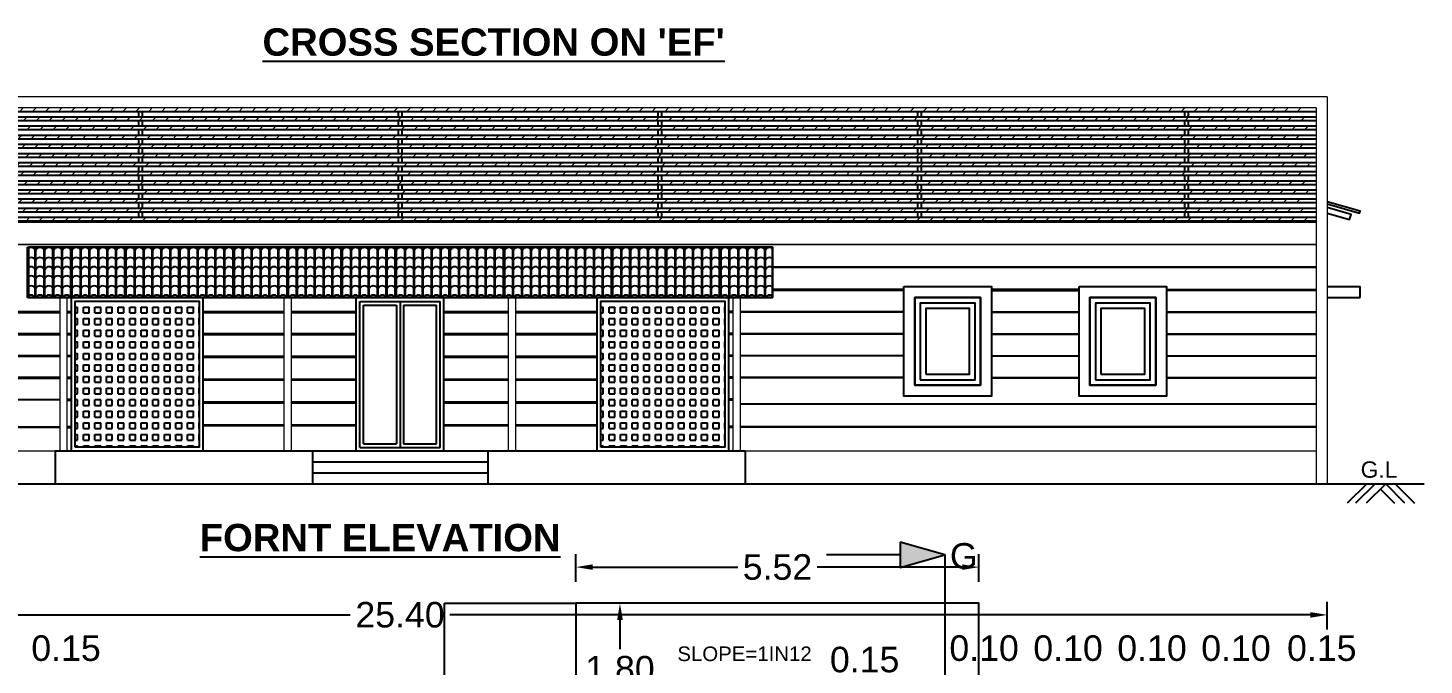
# Model space of a CAD drawing. Header units: metres. Extents: x 3715 to 4596, y 2418 to 2709.
# Drawn here: x 4042.37 to 4061.49, y 2626.97 to 2635.7 of the extents above; entities that cross this region are included whole.
import ezdxf
from ezdxf.xclip import XClip

# ---------------------------------------------------------------- set-up
doc = ezdxf.new("R2010")
doc.units = ezdxf.units.M
doc.header["$MEASUREMENT"] = 0
doc.header["$XCLIPFRAME"] = 2
doc.linetypes.add('CENTER', pattern=[2, 1.25, -0.25, 0.25, -0.25])
doc.layers.add('BLK_5_DA_RAMP_1', color=7, linetype='Continuous')
doc.layers.add('DIM', color=7, linetype='Continuous')
doc.styles.add('Inner font', font='arial.ttf')
doc.styles.get("Standard").update_dxf_attribs({"font": 'arial.ttf'})
doc.dimstyles.get("Standard").update_dxf_attribs({"dimtxt": 0.35, "dimasz": 0.23, "dimexe": 0.18, "dimexo": 0.0625, "dimgap": 0.09, "dimtad": 0, "dimtih": 1, "dimtoh": 1, "dimzin": 0, "dimdsep": 46, "dimtxsty": 'Standard', "dimcen": 0.09, "dimadec": 0, "dimazin": 0, "dimtfac": 1, "dimtofl": 0, "dimtmove": 2, "dimatfit": 3, "dimfxl": 0, "dimtolj": 1, "dimtzin": 0, "dimarcsym": 0})
pattern_1 = [(45, (-9747.39556, 1903.74948), (-0.0883883476, 0.0883883476), [])]

# ---------------------------------------------------------------- blocks, each defined once
blk = doc.blocks.new('A$C14D448EA')
for points in [[(0, 5.01), (0, 15.53)], [(0.38, 5.01), (0.38, 15.53)], [(4.88, 5.01), (4.88, 15.53)], [(4.88, 5.01), (4.88, 15.53)], [(5.25, 5.01), (5.25, 15.53)], [(9.75, 5.01), (9.75, 15.53)], [(9.75, 5.01), (9.75, 15.53)], [(10.13, 5.01), (10.13, 15.53)], [(14.63, 5.01), (14.63, 15.53)], [(14.63, 5.01), (14.63, 15.53)], [(15, 5.01), (15, 15.53)], [(19.5, 5.01), (19.5, 15.53)], [(19.5, 5.01), (19.5, 15.53)], [(19.88, 5.01), (19.88, 15.53)], [(24.38, 5.01), (24.38, 15.53)], [(24.38, 5.01), (24.38, 15.53)], [(24.75, 5.01), (24.75, 15.53)], [(29.25, 5.01), (29.25, 15.53)], [(29.63, 5.01), (29.63, 15.53)], [(0, 0), (0, 10.51)], [(0.38, 0), (0.38, 10.51)], [(4.88, 0), (4.88, 10.51)], [(4.88, 0), (4.88, 10.51)], [(5.25, 0), (5.25, 10.51)], [(9.75, 0), (9.75, 10.51)], [(9.75, 0), (9.75, 10.51)], [(10.13, 0), (10.13, 10.51)], [(14.63, 0), (14.63, 10.51)], [(14.63, 0), (14.63, 10.51)], [(15, 0), (15, 10.51)], [(19.5, 0), (19.5, 10.51)], [(19.5, 0), (19.5, 10.51)], [(19.88, 0), (19.88, 10.51)], [(24.38, 0), (24.38, 10.51)], [(24.38, 0), (24.38, 10.51)], [(24.75, 0), (24.75, 10.51)], [(29.25, 0), (29.25, 10.51)], [(29.63, 0), (29.63, 10.51)]]:
    blk.add_lwpolyline(points)
for points in [[(29.63, 10.51), (29.25, 10.51, 0.666667), (24.75, 10.51), (24.38, 10.51, 0.666667), (19.88, 10.51), (19.5, 10.51, 0.666667), (15, 10.51), (14.63, 10.51, 0.666667), (10.13, 10.51), (9.75, 10.51, 0.666667), (5.25, 10.51), (4.88, 10.51, 0.666667), (0.38, 10.51), (0, 10.51)], [(29.63, 5.5), (29.25, 5.5, 0.666667), (24.75, 5.5), (24.38, 5.5, 0.666667), (19.88, 5.5), (19.5, 5.5, 0.666667), (15, 5.5), (14.63, 5.5, 0.666667), (10.13, 5.5), (9.75, 5.5, 0.666667), (5.25, 5.5), (4.88, 5.5, 0.666667), (0.38, 5.5), (0, 5.5)], [(29.63, 0), (29.25, 0, 0.666667), (24.75, 0), (24.38, 0, 0.666667), (19.88, 0), (19.5, 0, 0.666667), (15, 0), (14.63, 0, 0.666667), (10.13, 0), (9.75, 0, 0.666667), (5.25, 0), (4.88, 0, 0.666667), (0.38, 0), (0, 0)]]:
    blk.add_lwpolyline(points, format="xyb")
blk = doc.blocks.new('A$C65601537')
for p, q in [((-2, 0), (-2, -3)), ((0, 0), (0, -3)), ((-2, -5), (-2, -8)), ((0, -5), (0, -8)), ((-2, -10), (-2, -13)), ((-2, -15), (-2, -18)), ((0, -10), (0, -13)), ((0, -15), (0, -18)), ((-2, -20), (-2, -23)), ((0, -20), (0, -23)), ((-2, -25), (-2, -28)), ((-2, -30), (-2, -33)), ((0, -25), (0, -28)), ((0, -30), (0, -33)), ((-2, -35), (-2, -38)), ((0, -35), (0, -38)), ((-2, -40), (-2, -43)), ((-2, -45), (-2, -48)), ((0, -40), (0, -43)), ((0, -45), (0, -48)), ((-2, -50), (-2, -53)), ((0, -50), (0, -53)), ((-2, -55), (-2, -58)), ((0, -55), (0, -58))]:
    blk.add_line(p, q)
blk = doc.blocks.new('A$C1E2B3843')
at = {"layer": 'DIM'}
for p, q in [((0, 0), (2.5, 0)), ((0, -0.5), (2.5, -0.5))]:
    blk.add_line(p, q, dxfattribs=at)
blk = doc.blocks.new('*D134')
at = {"color": 0, "lineweight": -2, "ltscale": 0.1}
for p, q in [((4042.817, 2626.417), (4042.817, 2626.797)), ((4042.967, 2626.417), (4042.967, 2626.797)), ((4042.587, 2626.617), (4042.357, 2626.617)), ((4043.197, 2626.617), (4043.427, 2626.617))]:
    blk.add_line(p, q, dxfattribs=at)
at = {"color": 0, "ltscale": 0.1}
for points in [[(4042.587, 2626.655), (4042.587, 2626.578), (4042.817, 2626.617)], [(4043.197, 2626.655), (4043.197, 2626.578), (4042.967, 2626.617)]]:
    blk.add_solid(points, dxfattribs=at)
at = {"color": 0, "ltscale": 0.1, "insert": (4042.892, 2627.199), "char_height": 0.35, "attachment_point": 5}
blk.add_mtext('\\A1;0.15', dxfattribs=at)
blk = doc.blocks.new('*D136')
at = {"color": 0, "lineweight": -2, "ltscale": 0.1}
for p, q in [((4053.767, 2626.414), (4053.767, 2626.794)), ((4053.917, 2626.414), (4053.917, 2626.794)), ((4053.537, 2626.614), (4053.307, 2626.614)), ((4054.147, 2626.614), (4054.377, 2626.614))]:
    blk.add_line(p, q, dxfattribs=at)
at = {"color": 0, "ltscale": 0.1}
for points in [[(4053.537, 2626.652), (4053.537, 2626.576), (4053.767, 2626.614)], [(4054.147, 2626.652), (4054.147, 2626.576), (4053.917, 2626.614)]]:
    blk.add_solid(points, dxfattribs=at)
at = {"color": 0, "ltscale": 0.1, "insert": (4053.831, 2627.043), "char_height": 0.35, "attachment_point": 5}
blk.add_mtext('\\A1;0.15', dxfattribs=at)
blk = doc.blocks.new('*D138')
at = {"color": 0, "lineweight": -2, "ltscale": 0.1}
for p, q in [((4055.417, 2626.417), (4055.417, 2626.797)), ((4055.517, 2626.417), (4055.517, 2626.797)), ((4055.187, 2626.617), (4054.957, 2626.617)), ((4055.747, 2626.617), (4055.977, 2626.617))]:
    blk.add_line(p, q, dxfattribs=at)
at = {"color": 0, "ltscale": 0.1}
for points in [[(4055.187, 2626.655), (4055.187, 2626.578), (4055.417, 2626.617)], [(4055.747, 2626.655), (4055.747, 2626.578), (4055.517, 2626.617)]]:
    blk.add_solid(points, dxfattribs=at)
at = {"color": 0, "ltscale": 0.1, "insert": (4055.467, 2627.199), "char_height": 0.35, "attachment_point": 5}
blk.add_mtext('\\A1;0.10', dxfattribs=at)
blk = doc.blocks.new('*D140')
at = {"color": 0, "lineweight": -2, "ltscale": 0.1}
for p, q in [((4056.567, 2626.417), (4056.567, 2626.797)), ((4056.667, 2626.417), (4056.667, 2626.797)), ((4056.337, 2626.617), (4056.107, 2626.617)), ((4056.897, 2626.617), (4057.127, 2626.617))]:
    blk.add_line(p, q, dxfattribs=at)
at = {"color": 0, "ltscale": 0.1}
for points in [[(4056.337, 2626.655), (4056.337, 2626.578), (4056.567, 2626.617)], [(4056.897, 2626.655), (4056.897, 2626.578), (4056.667, 2626.617)]]:
    blk.add_solid(points, dxfattribs=at)
at = {"color": 0, "ltscale": 0.1, "insert": (4056.617, 2627.199), "char_height": 0.35, "attachment_point": 5}
blk.add_mtext('\\A1;0.10', dxfattribs=at)
blk = doc.blocks.new('*D142')
at = {"color": 0, "lineweight": -2, "ltscale": 0.1}
for p, q in [((4057.717, 2626.417), (4057.717, 2626.797)), ((4057.817, 2626.417), (4057.817, 2626.797)), ((4057.487, 2626.617), (4057.257, 2626.617)), ((4058.047, 2626.617), (4058.277, 2626.617))]:
    blk.add_line(p, q, dxfattribs=at)
at = {"color": 0, "ltscale": 0.1}
for points in [[(4057.487, 2626.655), (4057.487, 2626.578), (4057.717, 2626.617)], [(4058.047, 2626.655), (4058.047, 2626.578), (4057.817, 2626.617)]]:
    blk.add_solid(points, dxfattribs=at)
at = {"color": 0, "ltscale": 0.1, "insert": (4057.767, 2627.199), "char_height": 0.35, "attachment_point": 5}
blk.add_mtext('\\A1;0.10', dxfattribs=at)
blk = doc.blocks.new('*D144')
at = {"color": 0, "lineweight": -2, "ltscale": 0.1}
for p, q in [((4058.867, 2626.417), (4058.867, 2626.797)), ((4058.967, 2626.417), (4058.967, 2626.797)), ((4058.637, 2626.617), (4058.407, 2626.617)), ((4059.197, 2626.617), (4059.427, 2626.617))]:
    blk.add_line(p, q, dxfattribs=at)
at = {"color": 0, "ltscale": 0.1}
for points in [[(4058.637, 2626.655), (4058.637, 2626.578), (4058.867, 2626.617)], [(4059.197, 2626.655), (4059.197, 2626.578), (4058.967, 2626.617)]]:
    blk.add_solid(points, dxfattribs=at)
at = {"color": 0, "ltscale": 0.1, "insert": (4058.917, 2627.199), "char_height": 0.35, "attachment_point": 5}
blk.add_mtext('\\A1;0.10', dxfattribs=at)
blk = doc.blocks.new('*D146')
at = {"color": 0, "lineweight": -2, "ltscale": 0.1}
for p, q in [((4060.017, 2626.417), (4060.017, 2626.797)), ((4060.167, 2626.417), (4060.167, 2626.797)), ((4059.787, 2626.617), (4059.557, 2626.617)), ((4060.397, 2626.617), (4060.627, 2626.617))]:
    blk.add_line(p, q, dxfattribs=at)
at = {"color": 0, "ltscale": 0.1}
for points in [[(4059.787, 2626.655), (4059.787, 2626.578), (4060.017, 2626.617)], [(4060.397, 2626.655), (4060.397, 2626.578), (4060.167, 2626.617)]]:
    blk.add_solid(points, dxfattribs=at)
at = {"color": 0, "ltscale": 0.1, "insert": (4060.092, 2627.199), "char_height": 0.35, "attachment_point": 5}
blk.add_mtext('\\A1;0.15', dxfattribs=at)
blk = doc.blocks.new('*D147')
at = {"color": 0, "lineweight": -2, "ltscale": 0.1}
for p, q in [((4034.767, 2627.457), (4034.767, 2627.837)), ((4060.167, 2627.457), (4060.167, 2627.837)), ((4034.997, 2627.657), (4046.784, 2627.657)), ((4059.937, 2627.657), (4048.15, 2627.657))]:
    blk.add_line(p, q, dxfattribs=at)
at = {"color": 0, "ltscale": 0.1}
for points in [[(4034.997, 2627.695), (4034.997, 2627.618), (4034.767, 2627.657)], [(4059.937, 2627.695), (4059.937, 2627.618), (4060.167, 2627.657)]]:
    blk.add_solid(points, dxfattribs=at)
at = {"color": 0, "ltscale": 0.1, "insert": (4047.467, 2627.657), "char_height": 0.35, "attachment_point": 5}
blk.add_mtext('\\A1;25.40', dxfattribs=at)
blk = doc.blocks.new('*D674')
at = {"layer": 'BLK_5_DA_RAMP_1', "color": 0, "lineweight": -2}
for p, q in [((4049.877, 2628.111), (4049.877, 2628.491)), ((4050.107, 2628.311), (4052.094, 2628.311)), ((4055.167, 2628.311), (4053.18, 2628.311)), ((4055.397, 2628.111), (4055.397, 2628.491))]:
    blk.add_line(p, q, dxfattribs=at)
at = {"layer": 'BLK_5_DA_RAMP_1', "color": 0}
for points in [[(4050.107, 2628.35), (4050.107, 2628.273), (4049.877, 2628.311)], [(4055.167, 2628.35), (4055.167, 2628.273), (4055.397, 2628.311)]]:
    blk.add_solid(points, dxfattribs=at)
at = {"layer": 'BLK_5_DA_RAMP_1', "color": 0, "insert": (4052.637, 2628.311), "char_height": 0.35, "attachment_point": 5}
blk.add_mtext('\\A1;5.52', dxfattribs=at)
blk = doc.blocks.new('*D675')
at = {"layer": 'BLK_5_DA_RAMP_1', "color": 0, "lineweight": -2}
for p, q in [((4050.679, 2627.817), (4050.299, 2627.817)), ((4050.479, 2627.587), (4050.479, 2627.186)), ((4050.479, 2626.247), (4050.479, 2626.649)), ((4050.679, 2626.017), (4050.299, 2626.017))]:
    blk.add_line(p, q, dxfattribs=at)
at = {"layer": 'BLK_5_DA_RAMP_1', "color": 0}
for points in [[(4050.441, 2627.587), (4050.518, 2627.587), (4050.479, 2627.817)], [(4050.441, 2626.247), (4050.518, 2626.247), (4050.479, 2626.017)]]:
    blk.add_solid(points, dxfattribs=at)
at = {"layer": 'BLK_5_DA_RAMP_1', "color": 0, "insert": (4050.479, 2626.917), "char_height": 0.35, "attachment_point": 5}
blk.add_mtext('\\A1;1.80', dxfattribs=at)

msp = doc.modelspace()

# ---------------------------------------------------------------- hatches: boundary and pattern name
at = {"lineweight": 0, "ltscale": 2}
h = msp.add_hatch(dxfattribs=at)
h.set_pattern_fill('ANSI31', color=256, style=0)
h.set_pattern_definition(pattern_1)
h.paths.add_polyline_path([(4035.01733, 2634.54994), (4059.91733, 2634.54994), (4059.91733, 2634.60311), (4035.01733, 2634.60311)])
h = msp.add_hatch(dxfattribs=at)
h.set_pattern_fill('ANSI31', color=256, style=0)
h.set_pattern_definition(pattern_1)
h.paths.add_polyline_path([(4035.01733, 2634.42494), (4059.91733, 2634.42494), (4059.91733, 2634.47494), (4035.01733, 2634.47494)])
h = msp.add_hatch(dxfattribs=at)
h.set_pattern_fill('ANSI31', color=256, style=0)
h.set_pattern_definition(pattern_1)
h.paths.add_polyline_path([(4035.0464, 2634.29994), (4059.91733, 2634.29994), (4059.91733, 2634.34994), (4035.0464, 2634.34994)])
h = msp.add_hatch(dxfattribs=at)
h.set_pattern_fill('ANSI31', color=256, style=0)
h.set_pattern_definition(pattern_1)
h.paths.add_polyline_path([(4035.01733, 2634.17494), (4059.91733, 2634.17494), (4059.91733, 2634.22494), (4035.01733, 2634.22494)])
h = msp.add_hatch(dxfattribs=at)
h.set_pattern_fill('ANSI31', color=256, style=0)
h.set_pattern_definition(pattern_1)
h.paths.add_polyline_path([(4035.01733, 2634.04994), (4059.91733, 2634.04994), (4059.91733, 2634.09994), (4035.01733, 2634.09994)])
h = msp.add_hatch(dxfattribs=at)
h.set_pattern_fill('ANSI31', color=256, style=0)
h.set_pattern_definition(pattern_1)
h.paths.add_polyline_path([(4035.01733, 2633.92494), (4059.91733, 2633.92494), (4059.91733, 2633.97494), (4035.01733, 2633.97494)])
h = msp.add_hatch(dxfattribs=at)
h.set_pattern_fill('ANSI31', color=256, style=0)
h.set_pattern_definition(pattern_1)
h.paths.add_polyline_path([(4035.01733, 2633.79994), (4059.91733, 2633.79994), (4059.91733, 2633.84994), (4035.01733, 2633.84994)])
h = msp.add_hatch(dxfattribs=at)
h.set_pattern_fill('ANSI31', color=256, style=0)
h.set_pattern_definition(pattern_1)
h.paths.add_polyline_path([(4035.01733, 2633.67494), (4059.91733, 2633.67494), (4059.91733, 2633.72494), (4035.01733, 2633.72494)])
h = msp.add_hatch(dxfattribs=at)
h.set_pattern_fill('ANSI31', color=256, style=0)
h.set_pattern_definition(pattern_1)
h.paths.add_polyline_path([(4035.01733, 2633.54994), (4059.91733, 2633.54994), (4059.91733, 2633.59994), (4035.01733, 2633.59994)])
h = msp.add_hatch(dxfattribs=at)
h.set_pattern_fill('ANSI31', color=256, style=0)
h.set_pattern_definition(pattern_1)
h.paths.add_polyline_path([(4035.01733, 2633.42494), (4059.91733, 2633.42494), (4059.91733, 2633.47494), (4035.01733, 2633.47494)])
h = msp.add_hatch(dxfattribs=at)
h.set_pattern_fill('ANSI31', color=256, style=0)
h.set_pattern_definition(pattern_1)
h.paths.add_polyline_path([(4035.01733, 2633.29994), (4059.91733, 2633.29994), (4059.91733, 2633.34994), (4035.01733, 2633.34994)])
h = msp.add_hatch(dxfattribs=at)
h.set_pattern_fill('ANSI31', color=256, style=0)
h.set_pattern_definition(pattern_1)
h.paths.add_polyline_path([(4035.01733, 2633.17494), (4059.91733, 2633.17494), (4059.91733, 2633.22494), (4035.01733, 2633.22494)])
h = msp.add_hatch(dxfattribs=at)
h.set_pattern_fill('ANSI31', color=256, style=0)
h.set_pattern_definition(pattern_1)
h.paths.add_polyline_path([(4035.01733, 2633.04994), (4059.91733, 2633.04994), (4059.91733, 2633.09994), (4035.01733, 2633.09994)])
h = msp.add_hatch()
h.set_pattern_fill('SQUARE', color=256, scale=0.024971)
h.set_pattern_definition([(0, (-7715.07889, 88885.824065), (0, 0.079283430394), [0.0792834304, -0.0792834304]), (90, (-7715.07889, 88885.824065), (-0.079283430394, 0), [0.0792834304, -0.0792834304])])
h.paths.add_polyline_path([(4043.01728, 2629.95596), (4043.01728, 2631.95365), (4044.71739, 2631.95365), (4044.71739, 2629.95596)])
h = msp.add_hatch()
h.set_pattern_fill('SQUARE', color=256, scale=0.024971)
h.set_pattern_definition([(0, (-7707.878896, 88885.824065), (0, 0.079283430394), [0.0792834304, -0.0792834304]), (90, (-7707.878896, 88885.824065), (-0.079283430394, 0), [0.0792834304, -0.0792834304])])
h.paths.add_polyline_path([(4050.21727, 2629.95596), (4050.21727, 2631.95365), (4051.91739, 2631.95365), (4051.91739, 2629.95596)])
h = msp.add_hatch(color=256)
h.dxf.hatch_style = 1
h.paths.add_polyline_path([(4054.31818, 2628.30595), (4054.92925, 2628.48054), (4054.31696, 2628.65407)])

# ---------------------------------------------------------------- linework, layer by layer
at = {"lineweight": 20}
for p, q in [((4060.16733, 2634.75311), (4034.76733, 2634.75311)), ((4060.16733, 2634.75311), (4060.16733, 2629.45359)), ((4060.01733, 2634.60311), (4034.91733, 2634.60311)), ((4060.01733, 2634.60311), (4060.01733, 2629.45359)), ((4042.80749, 2632.00359), (4042.80749, 2629.90359)), ((4042.90484, 2632.00359), (4042.90484, 2629.90359)), ((4045.87984, 2629.90359), (4045.87984, 2632.00359)), ((4045.97984, 2629.90359), (4045.97984, 2632.00359)), ((4048.95484, 2629.90359, 0), (4048.95484, 2632.00359, 0)), ((4049.05484, 2629.90359), (4049.05484, 2632.00359)), ((4052.03113, 2629.90359), (4052.03113, 2632.00359)), ((4052.13113, 2629.90359), (4052.13113, 2632.00359))]:
    msp.add_line(p, q, dxfattribs=at)
for p, q in [((4060.01733, 2634.54994), (4034.91733, 2634.54994)), ((4060.01733, 2634.47494), (4034.91733, 2634.47494)), ((4060.01733, 2634.42494), (4034.91733, 2634.42494)), ((4060.01733, 2634.34994), (4034.91733, 2634.34994)), ((4060.01733, 2634.29994), (4034.91733, 2634.29994)), ((4060.01733, 2634.22494), (4034.91733, 2634.22494)), ((4060.01733, 2634.17494), (4034.91733, 2634.17494)), ((4060.01733, 2634.09994), (4034.91733, 2634.09994)), ((4060.01733, 2634.04994), (4034.91733, 2634.04994)), ((4060.01733, 2633.97494), (4034.91733, 2633.97494)), ((4060.01733, 2633.92494), (4034.91733, 2633.92494)), ((4060.01733, 2633.84994), (4034.91733, 2633.84994)), ((4060.01733, 2633.79994), (4034.91733, 2633.79994)), ((4060.01733, 2633.72494), (4034.91733, 2633.72494)), ((4060.01733, 2633.67494), (4034.91733, 2633.67494)), ((4060.01733, 2633.59994), (4034.91733, 2633.59994)), ((4060.01733, 2633.54994), (4034.91733, 2633.54994)), ((4060.01733, 2633.47494), (4034.91733, 2633.47494)), ((4060.01733, 2633.42494), (4034.91733, 2633.42494)), ((4060.01733, 2633.34994), (4034.91733, 2633.34994)), ((4060.01733, 2633.29994), (4034.91733, 2633.29994)), ((4060.01733, 2633.22494), (4034.91733, 2633.22494)), ((4060.01733, 2633.17494), (4034.91733, 2633.17494)), ((4060.01733, 2633.09994), (4034.91733, 2633.09994)), ((4060.01733, 2633.04994), (4034.91733, 2633.04994)), ((4060.01733, 2633.04994), (4034.91733, 2633.04994)), ((4060.01733, 2633.03744), (4034.91733, 2633.03744)), ((4060.16733, 2632.15342), (4060.61681, 2632.15342)), ((4060.61681, 2632.00359), (4060.61681, 2632.15342)), ((4046.85348, 2632.00359), (4048.05211, 2632.00359)), ((4046.86734, 2629.90065), (4046.86734, 2632.00359)), ((4046.86734, 2632.00359), (4048.06734, 2632.00359)), ((4046.91728, 2629.95059), (4046.91728, 2631.95123)), ((4046.91728, 2631.95123), (4048.0174, 2631.95123)), ((4046.91728, 2631.95123), (4048.00217, 2631.95123)), ((4047.46666, 2631.95123), (4047.46666, 2629.95059)), ((4048.0174, 2629.95059), (4048.0174, 2631.95123)), ((4048.06734, 2629.90065), (4048.06734, 2632.00359)), ((4050.1497, 2632.00359), (4051.94762, 2632.00359)), ((4054.36733, 2632.11244), (4052.57051, 2632.11244)), ((4054.36733, 2632.09994), (4052.57051, 2632.09994)), ((4056.76733, 2632.11244), (4055.56733, 2632.11244)), ((4055.56733, 2632.09994), (4056.76733, 2632.09994)), ((4060.16733, 2632.00359), (4060.61681, 2632.00359)), ((4040.56733, 2631.81244), (4042.80749, 2631.81244)), ((4040.56733, 2631.79994), (4042.80749, 2631.79994)), ((4044.76733, 2631.81244), (4045.87984, 2631.81244)), ((4044.76733, 2631.79994), (4045.87984, 2631.79994)), ((4045.97984, 2631.81244), (4046.86734, 2631.81244)), ((4045.97984, 2631.79994), (4046.86734, 2631.79994)), ((4046.96723, 2630.00054), (4046.96723, 2631.90129)), ((4046.96723, 2631.90129), (4047.41671, 2631.90129)), ((4047.41671, 2631.90129), (4047.41671, 2630.00054)), ((4047.5166, 2631.90129), (4047.96746, 2631.90129)), ((4047.5166, 2631.90129), (4047.5166, 2630.00054)), ((4047.5166, 2631.90129), (4047.95223, 2631.90129)), ((4047.96746, 2630.00054), (4047.96746, 2631.90129)), ((4048.06734, 2631.81244), (4048.95484, 2631.81244)), ((4048.06734, 2631.79994), (4048.95484, 2631.79994)), ((4049.05484, 2631.81244), (4050.16733, 2631.81244)), ((4049.05484, 2631.79994), (4050.16733, 2631.79994)), ((4052.03113, 2631.81244), (4051.96733, 2631.81244)), ((4052.03113, 2631.79994), (4051.96733, 2631.79994)), ((4040.56733, 2631.51244), (4042.80749, 2631.51244)), ((4040.56733, 2631.49994), (4042.80749, 2631.49994)), ((4044.76733, 2631.51244), (4045.87984, 2631.51244)), ((4044.76733, 2631.49994), (4045.87984, 2631.49994)), ((4045.97984, 2631.51244), (4046.86734, 2631.51244)), ((4045.97984, 2631.49994), (4046.86734, 2631.49994)), ((4048.06734, 2631.51244), (4048.95484, 2631.51244)), ((4048.06734, 2631.49994), (4048.95484, 2631.49994)), ((4049.05484, 2631.51244), (4050.16733, 2631.51244)), ((4049.05484, 2631.49994), (4050.16733, 2631.49994)), ((4052.03113, 2631.51244), (4051.96733, 2631.51244)), ((4052.03113, 2631.49994), (4051.96733, 2631.49994)), ((4040.56733, 2631.21244), (4042.80749, 2631.21244)), ((4040.56733, 2631.19994), (4042.80749, 2631.19994)), ((4044.76733, 2631.19994), (4045.87984, 2631.19994)), ((4044.76733, 2631.18744), (4045.87984, 2631.18744)), ((4045.97984, 2631.19994), (4046.86734, 2631.19994)), ((4045.97984, 2631.18744), (4046.86734, 2631.18744)), ((4048.06734, 2631.19994), (4048.95484, 2631.19994)), ((4048.06734, 2631.18744), (4048.95484, 2631.18744)), ((4049.05484, 2631.19994), (4050.16733, 2631.19994)), ((4049.05484, 2631.18744), (4050.16733, 2631.18744)), ((4052.03113, 2631.21244), (4051.96733, 2631.21244)), ((4052.03113, 2631.19994), (4051.96733, 2631.19994)), ((4040.56733, 2630.91244), (4042.80749, 2630.91244)), ((4040.56733, 2630.89994), (4042.80749, 2630.89994)), ((4044.76733, 2630.88744), (4045.87984, 2630.88744)), ((4044.76733, 2630.87494), (4045.87984, 2630.87494)), ((4045.97984, 2630.88744), (4046.86734, 2630.88744)), ((4045.97984, 2630.87494), (4046.86734, 2630.87494)), ((4048.06734, 2630.88744), (4048.95484, 2630.88744)), ((4048.06734, 2630.87494), (4048.95484, 2630.87494)), ((4049.05484, 2630.88744), (4050.16733, 2630.88744)), ((4049.05484, 2630.87494), (4050.16733, 2630.87494)), ((4052.03113, 2630.91244), (4051.96733, 2630.91244)), ((4052.03113, 2630.89994), (4051.96733, 2630.89994)), ((4052.03113, 2630.61244), (4051.96733, 2630.61244)), ((4044.76733, 2630.57494), (4045.87984, 2630.57494)), ((4044.76733, 2630.56244), (4045.87984, 2630.56244)), ((4045.97984, 2630.57494), (4046.86734, 2630.57494)), ((4045.97984, 2630.56244), (4046.86734, 2630.56244)), ((4048.06734, 2630.57494), (4048.95484, 2630.57494)), ((4048.06734, 2630.56244), (4048.95484, 2630.56244)), ((4049.05484, 2630.57494), (4050.16733, 2630.57494)), ((4049.05484, 2630.56244), (4050.16733, 2630.56244)), ((4052.03113, 2630.59994), (4051.96733, 2630.59994)), ((4044.76733, 2630.26244), (4045.87984, 2630.26244)), ((4044.76733, 2630.24994), (4045.87984, 2630.24994)), ((4045.97984, 2630.26244), (4046.86734, 2630.26244)), ((4045.97984, 2630.24994), (4046.86734, 2630.24994)), ((4048.06734, 2630.26244), (4048.95484, 2630.26244)), ((4048.06734, 2630.24994), (4048.95484, 2630.24994)), ((4049.05484, 2630.26244), (4050.16733, 2630.26244)), ((4049.05484, 2630.24994), (4050.16733, 2630.24994)), ((4052.03113, 2630.23744), (4051.96733, 2630.23744)), ((4052.03113, 2630.22494), (4051.96733, 2630.22494)), ((4042.96733, 2629.90359), (4044.76733, 2629.90359)), ((4046.91728, 2629.95059), (4048.0174, 2629.95059)), ((4046.96723, 2630.00054), (4047.41671, 2630.00054)), ((4047.5166, 2630.00054), (4047.96746, 2630.00054)), ((4033.75476, 2629.45359), (4061.49339, 2629.45359)), ((4054.31758, 2628.4784), (4053.30775, 2628.4784)), ((4048.0771, 2626.01733), (4048.0771, 2627.81733)), ((4048.0771, 2627.81733), (4049.8771, 2627.81733))]:
    msp.add_line(p, q)
at = {"lineweight": 0}
for p, q in [((4034.91733, 2632.73744), (4060.01733, 2632.73744)), ((4060.01733, 2632.72494), (4034.91733, 2632.72494)), ((4060.01733, 2632.42494), (4052.57051, 2632.42494)), ((4060.01733, 2632.41244), (4052.57051, 2632.41244)), ((4060.01733, 2632.11244), (4057.96733, 2632.11244)), ((4057.96733, 2632.09994), (4060.01733, 2632.09994)), ((4054.36733, 2631.81244), (4052.13113, 2631.81244)), ((4054.36733, 2631.79994), (4052.13113, 2631.79994)), ((4055.56733, 2631.81244), (4056.76733, 2631.81244)), ((4055.56733, 2631.79994), (4056.76733, 2631.79994)), ((4057.96733, 2631.81244), (4060.01733, 2631.81244)), ((4057.96733, 2631.79994), (4060.01733, 2631.79994)), ((4054.36733, 2631.51244), (4052.13113, 2631.51244)), ((4054.36733, 2631.49994), (4052.13113, 2631.49994)), ((4055.56733, 2631.51244), (4056.76733, 2631.51244)), ((4055.56733, 2631.49994), (4056.76733, 2631.49994)), ((4057.96733, 2631.51244), (4060.01733, 2631.51244)), ((4057.96733, 2631.49994), (4060.01733, 2631.49994)), ((4054.36733, 2631.21244), (4052.13113, 2631.21244)), ((4054.36733, 2631.19994), (4052.13113, 2631.19994)), ((4055.56733, 2631.21244), (4056.76733, 2631.21244)), ((4055.56733, 2631.19994), (4056.76733, 2631.19994)), ((4057.96733, 2631.21244), (4060.01733, 2631.21244)), ((4057.96733, 2631.19994), (4060.01733, 2631.19994)), ((4054.36733, 2630.91244), (4052.13113, 2630.91244)), ((4054.36733, 2630.89994), (4052.13113, 2630.89994)), ((4055.56733, 2630.91244), (4056.76733, 2630.91244)), ((4055.56733, 2630.89994), (4056.76733, 2630.89994)), ((4057.96733, 2630.91244), (4060.01733, 2630.91244)), ((4057.96733, 2630.89994), (4060.01733, 2630.89994)), ((4034.91733, 2630.61244), (4042.80749, 2630.61244)), ((4042.80749, 2630.59994), (4034.91733, 2630.59994)), ((4060.01733, 2630.54994), (4052.13113, 2630.54994)), ((4060.01733, 2630.53744), (4052.13113, 2630.53744)), ((4034.91733, 2630.23744), (4042.80749, 2630.23744)), ((4034.91733, 2630.22494), (4042.80749, 2630.22494)), ((4060.01733, 2630.23744), (4052.13113, 2630.23744)), ((4060.01733, 2630.22494), (4052.13113, 2630.22494)), ((4034.91733, 2629.90359), (4042.88548, 2629.90359)), ((4052.18107, 2629.90359), (4060.01733, 2629.90359))]:
    msp.add_line(p, q, dxfattribs=at)
at = {"lineweight": 25}
for p, q in [((4042.74234, 2629.90359, 0), (4042.74234, 2629.45359, 0)), ((4042.74234, 2629.90359), (4052.19234, 2629.90359)), ((4046.26734, 2629.90359), (4046.26734, 2629.45359)), ((4048.66734, 2629.90359), (4048.66734, 2629.45359)), ((4052.19234, 2629.90359, 0), (4052.19234, 2629.45359, 0)), ((4046.26734, 2629.75359), (4048.66734, 2629.75359)), ((4046.26734, 2629.60359), (4048.66734, 2629.60359)), ((4060.71031, 2629.45359), (4060.44204, 2629.18532)), ((4060.82181, 2629.45359), (4060.55354, 2629.18532)), ((4060.89472, 2629.38069), (4061.08603, 2629.18938)), ((4061.09729, 2629.45359), (4061.3615, 2629.18938))]:
    msp.add_line(p, q, dxfattribs=at)
at = {"linetype": 'CENTER', "ltscale": 2}
msp.add_line((4054.92925, 2628.48054), (4054.92925, 2588.90106), dxfattribs=at)
for points in [[(4060.16733, 2633.28905), (4060.60991, 2633.16181), (4060.61681, 2633.1858), (4060.16733, 2633.31503)], [(4060.16733, 2633.15913), (4060.47282, 2633.07131), (4060.49351, 2633.1433), (4060.16733, 2633.23708)], [(4044.44779, 2632.25175), (4044.44779, 2632.51457)], [(4044.44779, 2632.12644), (4044.44779, 2632.38925)], [(4044.45717, 2632.25175), (4044.45717, 2632.51457)], [(4044.45717, 2632.12644), (4044.45717, 2632.38925)], [(4044.56967, 2632.25175), (4044.56967, 2632.51457)], [(4044.56967, 2632.25175), (4044.56967, 2632.51457)], [(4044.56967, 2632.12644), (4044.56967, 2632.38925)], [(4044.56967, 2632.12644), (4044.56967, 2632.38925)], [(4044.57904, 2632.25175), (4044.57904, 2632.51457)], [(4044.57904, 2632.12644), (4044.57904, 2632.38925)], [(4044.69154, 2632.25175), (4044.69154, 2632.51457)], [(4044.69154, 2632.25175), (4044.69154, 2632.51457)], [(4044.69154, 2632.12644), (4044.69154, 2632.38925)], [(4044.69154, 2632.12644), (4044.69154, 2632.38925)], [(4044.70092, 2632.25175), (4044.70092, 2632.51457)], [(4044.70092, 2632.12644), (4044.70092, 2632.38925)], [(4044.81342, 2632.25175), (4044.81342, 2632.51457)], [(4044.81342, 2632.25175), (4044.81342, 2632.51457)], [(4044.81342, 2632.12644), (4044.81342, 2632.38925)], [(4044.81342, 2632.12644), (4044.81342, 2632.38925)], [(4044.82279, 2632.25175), (4044.82279, 2632.51457)], [(4044.82279, 2632.12644), (4044.82279, 2632.38925)], [(4044.93529, 2632.25175), (4044.93529, 2632.51457)], [(4044.93529, 2632.25175), (4044.93529, 2632.51457)], [(4044.93529, 2632.12644), (4044.93529, 2632.38925)], [(4044.93529, 2632.12644), (4044.93529, 2632.38925)], [(4044.94467, 2632.25175), (4044.94467, 2632.51457)], [(4044.94467, 2632.12644), (4044.94467, 2632.38925)], [(4045.05717, 2632.25175), (4045.05717, 2632.51457)], [(4045.05717, 2632.25175), (4045.05717, 2632.51457)], [(4045.05717, 2632.12644), (4045.05717, 2632.38925)], [(4045.05717, 2632.12644), (4045.05717, 2632.38925)], [(4045.06654, 2632.25175), (4045.06654, 2632.51457)], [(4045.06654, 2632.12644), (4045.06654, 2632.38925)], [(4045.17904, 2632.25175), (4045.17904, 2632.51457)], [(4045.17904, 2632.12644), (4045.17904, 2632.38925)], [(4045.18842, 2632.25175), (4045.18842, 2632.51457)], [(4045.18842, 2632.12644), (4045.18842, 2632.38925)], [(4042.96733, 2629.90602), (4042.96733, 2632.00359), (4044.76733, 2632.00359), (4044.76733, 2629.90602)], [(4050.16733, 2629.90602), (4050.16733, 2632.00359), (4051.96733, 2632.00359), (4051.96733, 2629.90602)]]:
    msp.add_lwpolyline(points)
for points in [[(4042.36418, 2632.69218), (4052.57051, 2632.69218), (4052.57051, 2632.00359), (4042.36418, 2632.00359)], [(4042.37595, 2632.69218), (4052.57051, 2632.69218), (4052.57051, 2632.00359), (4042.37595, 2632.00359)], [(4043.01728, 2629.95596), (4043.01728, 2631.95365), (4044.71739, 2631.95365), (4044.71739, 2629.95596)], [(4050.21727, 2629.95596), (4050.21727, 2631.95365), (4051.91739, 2631.95365), (4051.91739, 2629.95596)], [(4054.51733, 2630.80359), (4055.41733, 2630.80359), (4055.41733, 2632.00359), (4054.51733, 2632.00359)], [(4056.91733, 2630.80359), (4057.81733, 2630.80359), (4057.81733, 2632.00359), (4056.91733, 2632.00359)], [(4054.59233, 2630.87859), (4055.34233, 2630.87859), (4055.34233, 2631.92859), (4054.59233, 2631.92859)], [(4054.66733, 2630.95359), (4055.26733, 2630.95359), (4055.26733, 2631.85359), (4054.66733, 2631.85359)], [(4056.99233, 2630.87859), (4057.74233, 2630.87859), (4057.74233, 2631.92859), (4056.99233, 2631.92859)], [(4057.06733, 2630.95359), (4057.66733, 2630.95359), (4057.66733, 2631.85359), (4057.06733, 2631.85359)], [(4054.31696, 2628.65407), (4054.31818, 2628.30595), (4054.92925, 2628.48054), (4054.92925, 2628.48054)]]:
    msp.add_lwpolyline(points, close=True)
for points in [[(4045.18842, 2632.38925), (4045.17904, 2632.38925, 0.66666667), (4045.06654, 2632.38925), (4045.05717, 2632.38925, 0.66666667), (4044.94467, 2632.38925), (4044.93529, 2632.38925, 0.66666667), (4044.82279, 2632.38925), (4044.81342, 2632.38925, 0.66666667), (4044.70092, 2632.38925), (4044.69154, 2632.38925, 0.66666667), (4044.57904, 2632.38925), (4044.56967, 2632.38925, 0.66666667), (4044.45717, 2632.38925), (4044.44779, 2632.38925)], [(4045.18842, 2632.26394), (4045.17904, 2632.26394, 0.66666667), (4045.06654, 2632.26394), (4045.05717, 2632.26394, 0.66666667), (4044.94467, 2632.26394), (4044.93529, 2632.26394, 0.66666667), (4044.82279, 2632.26394), (4044.81342, 2632.26394, 0.66666667), (4044.70092, 2632.26394), (4044.69154, 2632.26394, 0.66666667), (4044.57904, 2632.26394), (4044.56967, 2632.26394, 0.66666667), (4044.45717, 2632.26394), (4044.44779, 2632.26394)], [(4045.18842, 2632.12644), (4045.17904, 2632.12644, 0.66666667), (4045.06654, 2632.12644), (4045.05717, 2632.12644, 0.66666667), (4044.94467, 2632.12644), (4044.93529, 2632.12644, 0.66666667), (4044.82279, 2632.12644), (4044.81342, 2632.12644, 0.66666667), (4044.70092, 2632.12644), (4044.69154, 2632.12644, 0.66666667), (4044.57904, 2632.12644), (4044.56967, 2632.12644, 0.66666667), (4044.45717, 2632.12644), (4044.44779, 2632.12644)]]:
    msp.add_lwpolyline(points, format="xyb")
at = {"lineweight": 25}
for points in [[(4054.36733, 2632.15359), (4055.56733, 2632.15359), (4055.56733, 2630.65359), (4054.36733, 2630.65359)], [(4056.76733, 2632.15359), (4057.96733, 2632.15359), (4057.96733, 2630.65359), (4056.76733, 2630.65359)], [(4054.51733, 2632.00359), (4055.41733, 2632.00359), (4055.41733, 2630.80359), (4054.51733, 2630.80359)], [(4056.91733, 2632.00359), (4057.81733, 2632.00359), (4057.81733, 2630.80359), (4056.91733, 2630.80359)]]:
    msp.add_lwpolyline(points, close=True, dxfattribs=at)
msp.add_lwpolyline([(4061.23184, 2629.18938), (4060.96762, 2629.45359), (4060.69935, 2629.18532)], dxfattribs=at)
at = {"layer": 'BLK_5_DA_RAMP_1', "color": 1}
msp.add_lwpolyline([(4049.8771, 2626.01733), (4055.3971, 2626.01733), (4055.3971, 2627.81733), (4049.8771, 2627.81733)], close=True, dxfattribs=at)

# ---------------------------------------------------------------- block references
at = {"xscale": 0.0249999999999394, "yscale": 0.0249999999999394, "zscale": 0.0249999999999394}
for name, p in [('A$C65601537', (4043.93519, 2634.54994)), ('A$C65601537', (4047.49233, 2634.54994)), ('A$C65601537', (4051.04947, 2634.54994)), ('A$C65601537', (4054.60662, 2634.54994)), ('A$C65601537', (4058.26376, 2634.54994)), ('A$C14D448EA', (4042.96654, 2632.12644)), ('A$C14D448EA', (4043.70717, 2632.12644)), ('A$C14D448EA', (4045.18842, 2632.12644)), ('A$C14D448EA', (4045.92904, 2632.12644)), ('A$C14D448EA', (4046.66967, 2632.12644)), ('A$C14D448EA', (4047.41029, 2632.12644)), ('A$C14D448EA', (4048.15092, 2632.12644)), ('A$C14D448EA', (4048.89154, 2632.12644)), ('A$C14D448EA', (4049.63217, 2632.12644)), ('A$C14D448EA', (4050.37279, 2632.12644)), ('A$C14D448EA', (4051.11342, 2632.12644))]:
    msp.add_blockref(name, p, dxfattribs=at)
ref = msp.add_blockref('A$C14D448EA', (4042.96654, 2631.73832), dxfattribs=dict(xscale=0.0249999999999394, yscale=0.0249999999999394, zscale=0.0249999999999394))
XClip(ref).set_block_clipping_path([(-23.6235905069, 10.6111333207), (384.1586698693, 38.1544519527)])
ref = msp.add_blockref('A$C14D448EA', (4043.70717, 2631.73832), dxfattribs=dict(xscale=0.0249999999999394, yscale=0.0249999999999394, zscale=0.0249999999999394))
XClip(ref).set_block_clipping_path([(-53.2485902369, 10.6111333207), (354.5336701392, 38.1544519527)])
ref = msp.add_blockref('A$C14D448EA', (4044.44779, 2631.73832), dxfattribs=dict(xscale=0.0249999999999394, yscale=0.0249999999999394, zscale=0.0249999999999394))
XClip(ref).set_block_clipping_path([(-82.8735899669, 10.6111333207), (324.9086704092, 38.1544519527)])
ref = msp.add_blockref('A$C14D448EA', (4045.18842, 2631.73832), dxfattribs=dict(xscale=0.0249999999999394, yscale=0.0249999999999394, zscale=0.0249999999999394))
XClip(ref).set_block_clipping_path([(-112.4985896969, 10.6111333207), (295.2836706792, 38.1544519527)])
ref = msp.add_blockref('A$C14D448EA', (4045.92904, 2631.73832), dxfattribs=dict(xscale=0.0249999999999394, yscale=0.0249999999999394, zscale=0.0249999999999394))
XClip(ref).set_block_clipping_path([(-142.1235894269, 10.6111333207), (265.6586709492, 38.1544519527)])
ref = msp.add_blockref('A$C14D448EA', (4046.66967, 2631.73832), dxfattribs=dict(xscale=0.0249999999999394, yscale=0.0249999999999394, zscale=0.0249999999999394))
XClip(ref).set_block_clipping_path([(-171.7485891569, 10.6111333207), (236.0336712192, 38.1544519527)])
ref = msp.add_blockref('A$C14D448EA', (4047.41029, 2631.73832), dxfattribs=dict(xscale=0.0249999999999394, yscale=0.0249999999999394, zscale=0.0249999999999394))
XClip(ref).set_block_clipping_path([(-201.3735888869, 10.6111333207), (206.4086714892, 38.1544519527)])
ref = msp.add_blockref('A$C14D448EA', (4048.15092, 2631.73832), dxfattribs=dict(xscale=0.0249999999999394, yscale=0.0249999999999394, zscale=0.0249999999999394))
XClip(ref).set_block_clipping_path([(-230.9985886169, 10.6111333207), (176.7836717592, 38.1544519527)])
ref = msp.add_blockref('A$C14D448EA', (4048.89154, 2631.73832), dxfattribs=dict(xscale=0.0249999999999394, yscale=0.0249999999999394, zscale=0.0249999999999394))
XClip(ref).set_block_clipping_path([(-260.6235883469, 10.6111333207), (147.1586720292, 38.1544519527)])
ref = msp.add_blockref('A$C14D448EA', (4049.63217, 2631.73832), dxfattribs=dict(xscale=0.0249999999999394, yscale=0.0249999999999394, zscale=0.0249999999999394))
XClip(ref).set_block_clipping_path([(-290.2485880769, 10.6111333207), (117.5336722992, 38.1544519527)])
ref = msp.add_blockref('A$C14D448EA', (4050.37279, 2631.73832), dxfattribs=dict(xscale=0.0249999999999394, yscale=0.0249999999999394, zscale=0.0249999999999394))
XClip(ref).set_block_clipping_path([(-319.8735878069, 10.6111333207), (87.9086725692, 38.1544519527)])
ref = msp.add_blockref('A$C14D448EA', (4051.11342, 2631.73832), dxfattribs=dict(xscale=0.0249999999999394, yscale=0.0249999999999394, zscale=0.0249999999999394))
XClip(ref).set_block_clipping_path([(-349.4985875369, 10.6111333207), (58.2836728392, 38.1544519527)])
ref = msp.add_blockref('A$C14D448EA', (4051.85404, 2631.73832), dxfattribs=dict(xscale=0.0249999999999394, yscale=0.0249999999999394, zscale=0.0249999999999394))
XClip(ref).set_block_clipping_path([(-379.1235872669, 10.6111333207), (28.6586731092, 38.1544519527)])
ref = msp.add_blockref('A$C14D448EA', (4051.85404, 2632.12644), dxfattribs=dict(xscale=0.0249999999999394, yscale=0.0249999999999394, zscale=0.0249999999999394))
XClip(ref).set_block_clipping_path([(-379.1235872669, -4.9138925879), (28.6586731092, 22.6294260442)])
ref = msp.add_blockref('A$C14D448EA', (4042.96654, 2632.51457), dxfattribs=dict(xscale=0.0249999999999394, yscale=0.0249999999999394, zscale=0.0249999999999394))
XClip(ref).set_block_clipping_path([(-23.6235905069, -20.4389184965), (384.1586698693, 7.1044001356)])
ref = msp.add_blockref('A$C14D448EA', (4043.70717, 2632.51457), dxfattribs=dict(xscale=0.0249999999999394, yscale=0.0249999999999394, zscale=0.0249999999999394))
XClip(ref).set_block_clipping_path([(-53.2485902369, -20.4389184965), (354.5336701392, 7.1044001356)])
ref = msp.add_blockref('A$C14D448EA', (4044.44779, 2632.51457), dxfattribs=dict(xscale=0.0249999999999394, yscale=0.0249999999999394, zscale=0.0249999999999394))
XClip(ref).set_block_clipping_path([(-82.8735899669, -20.4389184965), (324.9086704092, 7.1044001356)])
ref = msp.add_blockref('A$C14D448EA', (4045.18842, 2632.51457), dxfattribs=dict(xscale=0.0249999999999394, yscale=0.0249999999999394, zscale=0.0249999999999394))
XClip(ref).set_block_clipping_path([(-112.4985896969, -20.4389184965), (295.2836706792, 7.1044001356)])
ref = msp.add_blockref('A$C14D448EA', (4045.92904, 2632.51457), dxfattribs=dict(xscale=0.0249999999999394, yscale=0.0249999999999394, zscale=0.0249999999999394))
XClip(ref).set_block_clipping_path([(-142.1235894269, -20.4389184965), (265.6586709492, 7.1044001356)])
ref = msp.add_blockref('A$C14D448EA', (4046.66967, 2632.51457), dxfattribs=dict(xscale=0.0249999999999394, yscale=0.0249999999999394, zscale=0.0249999999999394))
XClip(ref).set_block_clipping_path([(-171.7485891569, -20.4389184965), (236.0336712192, 7.1044001356)])
ref = msp.add_blockref('A$C14D448EA', (4047.41029, 2632.51457), dxfattribs=dict(xscale=0.0249999999999394, yscale=0.0249999999999394, zscale=0.0249999999999394))
XClip(ref).set_block_clipping_path([(-201.3735888869, -20.4389184965), (206.4086714892, 7.1044001356)])
ref = msp.add_blockref('A$C14D448EA', (4048.15092, 2632.51457), dxfattribs=dict(xscale=0.0249999999999394, yscale=0.0249999999999394, zscale=0.0249999999999394))
XClip(ref).set_block_clipping_path([(-230.9985886169, -20.4389184965), (176.7836717592, 7.1044001356)])
ref = msp.add_blockref('A$C14D448EA', (4048.89154, 2632.51457), dxfattribs=dict(xscale=0.0249999999999394, yscale=0.0249999999999394, zscale=0.0249999999999394))
XClip(ref).set_block_clipping_path([(-260.6235883469, -20.4389184965), (147.1586720292, 7.1044001356)])
ref = msp.add_blockref('A$C14D448EA', (4049.63217, 2632.51457), dxfattribs=dict(xscale=0.0249999999999394, yscale=0.0249999999999394, zscale=0.0249999999999394))
XClip(ref).set_block_clipping_path([(-290.2485880769, -20.4389184965), (117.5336722992, 7.1044001356)])
ref = msp.add_blockref('A$C14D448EA', (4050.37279, 2632.51457), dxfattribs=dict(xscale=0.0249999999999394, yscale=0.0249999999999394, zscale=0.0249999999999394))
XClip(ref).set_block_clipping_path([(-319.8735878069, -20.4389184965), (87.9086725692, 7.1044001356)])
ref = msp.add_blockref('A$C14D448EA', (4051.11342, 2632.51457), dxfattribs=dict(xscale=0.0249999999999394, yscale=0.0249999999999394, zscale=0.0249999999999394))
XClip(ref).set_block_clipping_path([(-349.4985875369, -20.4389184965), (58.2836728392, 7.1044001356)])
ref = msp.add_blockref('A$C14D448EA', (4051.85404, 2632.51457), dxfattribs=dict(xscale=0.0249999999999394, yscale=0.0249999999999394, zscale=0.0249999999999394))
XClip(ref).set_block_clipping_path([(-379.1235872669, -20.4389184965), (28.6586731092, 7.1044001356)])
ref = msp.add_blockref('A$C14D448EA', (4042.22592, 2631.73832), dxfattribs=dict(xscale=0.0249999999999394, yscale=0.0249999999999394, zscale=0.0249999999999394))
XClip(ref).set_block_clipping_path([(6.0014092231, 10.6111333207), (413.7836695993, 38.1544519527)])
ref = msp.add_blockref('A$C14D448EA', (4042.22592, 2632.12644), dxfattribs=dict(xscale=0.0249999999999394, yscale=0.0249999999999394, zscale=0.0249999999999394))
XClip(ref).set_block_clipping_path([(6.0014092231, -4.9138925879), (413.7836695993, 22.6294260442)])
ref = msp.add_blockref('A$C14D448EA', (4042.22592, 2632.51457), dxfattribs=dict(xscale=0.0249999999999394, yscale=0.0249999999999394, zscale=0.0249999999999394))
XClip(ref).set_block_clipping_path([(6.0014092231, -20.4389184965), (413.7836695993, 7.1044001356)])
at = {"lineweight": 0, "xscale": 0.0249999999999394, "yscale": 0.0249999999999394, "zscale": 0.0249999999999394}
for p in [(4042.90484, 2631.81244), (4042.90484, 2631.51244), (4042.90484, 2631.21244), (4042.90484, 2630.91244), (4042.90484, 2630.61244), (4042.90484, 2630.23744)]:
    msp.add_blockref('A$C1E2B3843', p, dxfattribs=at)

# ---------------------------------------------------------------- texts
at = {"lineweight": 25}
msp.add_text('G.L', height=0.223783, dxfattribs=at).set_placement((4060.62464, 2629.53593))
msp.add_text('G', height=0.35).set_placement((4054.99844, 2628.29021))
at = {"attachment_point": 1, "style": 'Inner font'}
for s, insert, char_height, width in [("{\\fArial|b1|i0|c0|p34;\\LCROSS SECTION ON 'EF'}", (4045.58274, 2635.69233), 0.375, 6.8513999), ('{\\fArial|b1|i0|c0|p34;\\LFORNT ELEVATION}', (4044.72374, 2628.90372), 0.3745674, 10.8087861)]:
    msp.add_mtext(s, dxfattribs=dict(at, insert=insert, char_height=char_height, width=width))
at = {"layer": 'BLK_5_DA_RAMP_1', "color": 1, "insert": (4051.26552, 2627.2241), "char_height": 0.2, "attachment_point": 1}
msp.add_mtext_dynamic_manual_height_columns('SLOPE=1IN12', width=0.7664218, gutter_width=1, heights=[0], dxfattribs=at)

# ---------------------------------------------------------------- dimensions: what is measured, and where the dimension line sits
at = {"ltscale": 0.1}
for base, p1, p2, picture, middle in [((4060.16733, 2627.65678), (4034.76734, 2625.56733), (4060.16733, 2625.56733), '*D147', (4047.46733, 2627.65678)), ((4042.96733, 2626.61662), (4042.81733, 2625.71733), (4042.96733, 2625.71733), '*D134', (4042.89233, 2627.19902)), ((4055.51733, 2626.61662), (4055.41733, 2625.69781), (4055.51733, 2625.69379), '*D138', (4055.46733, 2627.19902)), ((4056.66733, 2626.61662), (4056.56733, 2625.63358), (4056.66733, 2625.6376), '*D140', (4056.61733, 2627.19902)), ((4057.81733, 2626.61662), (4057.71733, 2625.6095), (4057.81733, 2625.6095), '*D142', (4057.76733, 2627.19902)), ((4058.96733, 2626.61662), (4058.86733, 2625.74994), (4058.96733, 2625.78206), '*D144', (4058.91733, 2627.19902)), ((4060.16733, 2626.61662), (4060.01733, 2625.72983), (4060.16733, 2625.80483), '*D146', (4060.09233, 2627.19902))]:
    dim = msp.add_linear_dim(base=base, p1=p1, p2=p2, dimstyle='Standard', dxfattribs=at)
    dim.commit()
    dim.dimension.update_dxf_attribs({"geometry": picture, "text_midpoint": middle})
dim = msp.add_linear_dim(base=(4053.91734, 2626.61383), p1=(4053.76734, 2625.73195), p2=(4053.91734, 2625.73604), dimstyle='Standard', dxfattribs=at)
dim.commit()
dim.dimension.update_dxf_attribs({"geometry": '*D136', "text_midpoint": (4053.83148, 2627.04335), "dimtype": 160})
at = {"layer": 'BLK_5_DA_RAMP_1', "color": 1}
dim = msp.add_linear_dim(base=(4055.3971, 2628.31143), p1=(4049.8771, 2627.81733), p2=(4055.3971, 2627.81733), dimstyle='Standard', dxfattribs=at)
dim.commit()
dim.dimension.update_dxf_attribs({"geometry": '*D674', "text_midpoint": (4052.6371, 2628.31143)})
dim = msp.add_linear_dim(base=(4050.47935, 2627.81733), p1=(4055.3971, 2626.01733), p2=(4055.3971, 2627.81733), angle=90, dimstyle='Standard', dxfattribs=at)
dim.commit()
dim.dimension.update_dxf_attribs({"geometry": '*D675', "text_midpoint": (4050.47935, 2626.91733)})

doc.saveas('drawing.dxf')
